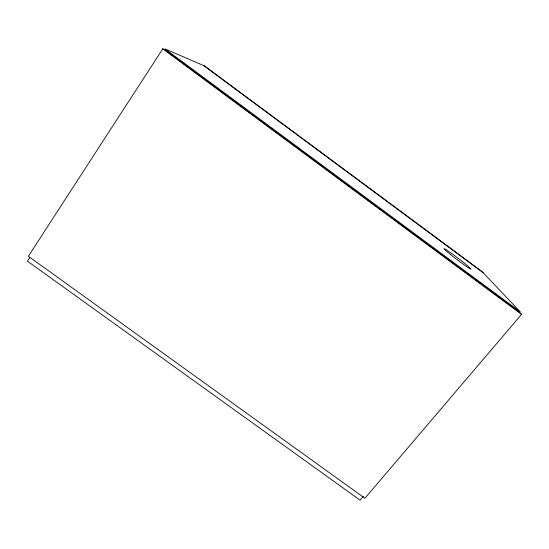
<?xml version="1.0" encoding="UTF-8"?>
<svg xmlns="http://www.w3.org/2000/svg" width="549" height="549" viewBox="0 0 549 549"><rect width="100%" height="100%" fill="white"/><g stroke="black" fill="none" stroke-linecap="round" stroke-linejoin="round"><path stroke-width="0.82" d="M162.758 48.827L28.363 256.28L364.927 498.259L521.55 314.351L519.731 312.422L164.659 49.636L162.758 48.827L521.55 314.351M29.783 257.556L27.45 261.152L360.082 500.173L363.39 496.282M203.473 65.482L483.182 272.743M204.626 65.976L165.091 48.971L520.232 311.839L482.063 271.563L204.626 65.976M450.228 254.311A16.937 0.872 37.2 0 0 470.994 269.147A16.937 0.872 37.2 0 0 451.319 253.247A16.937 0.872 37.2 0 0 450.228 254.311"/></g></svg>
